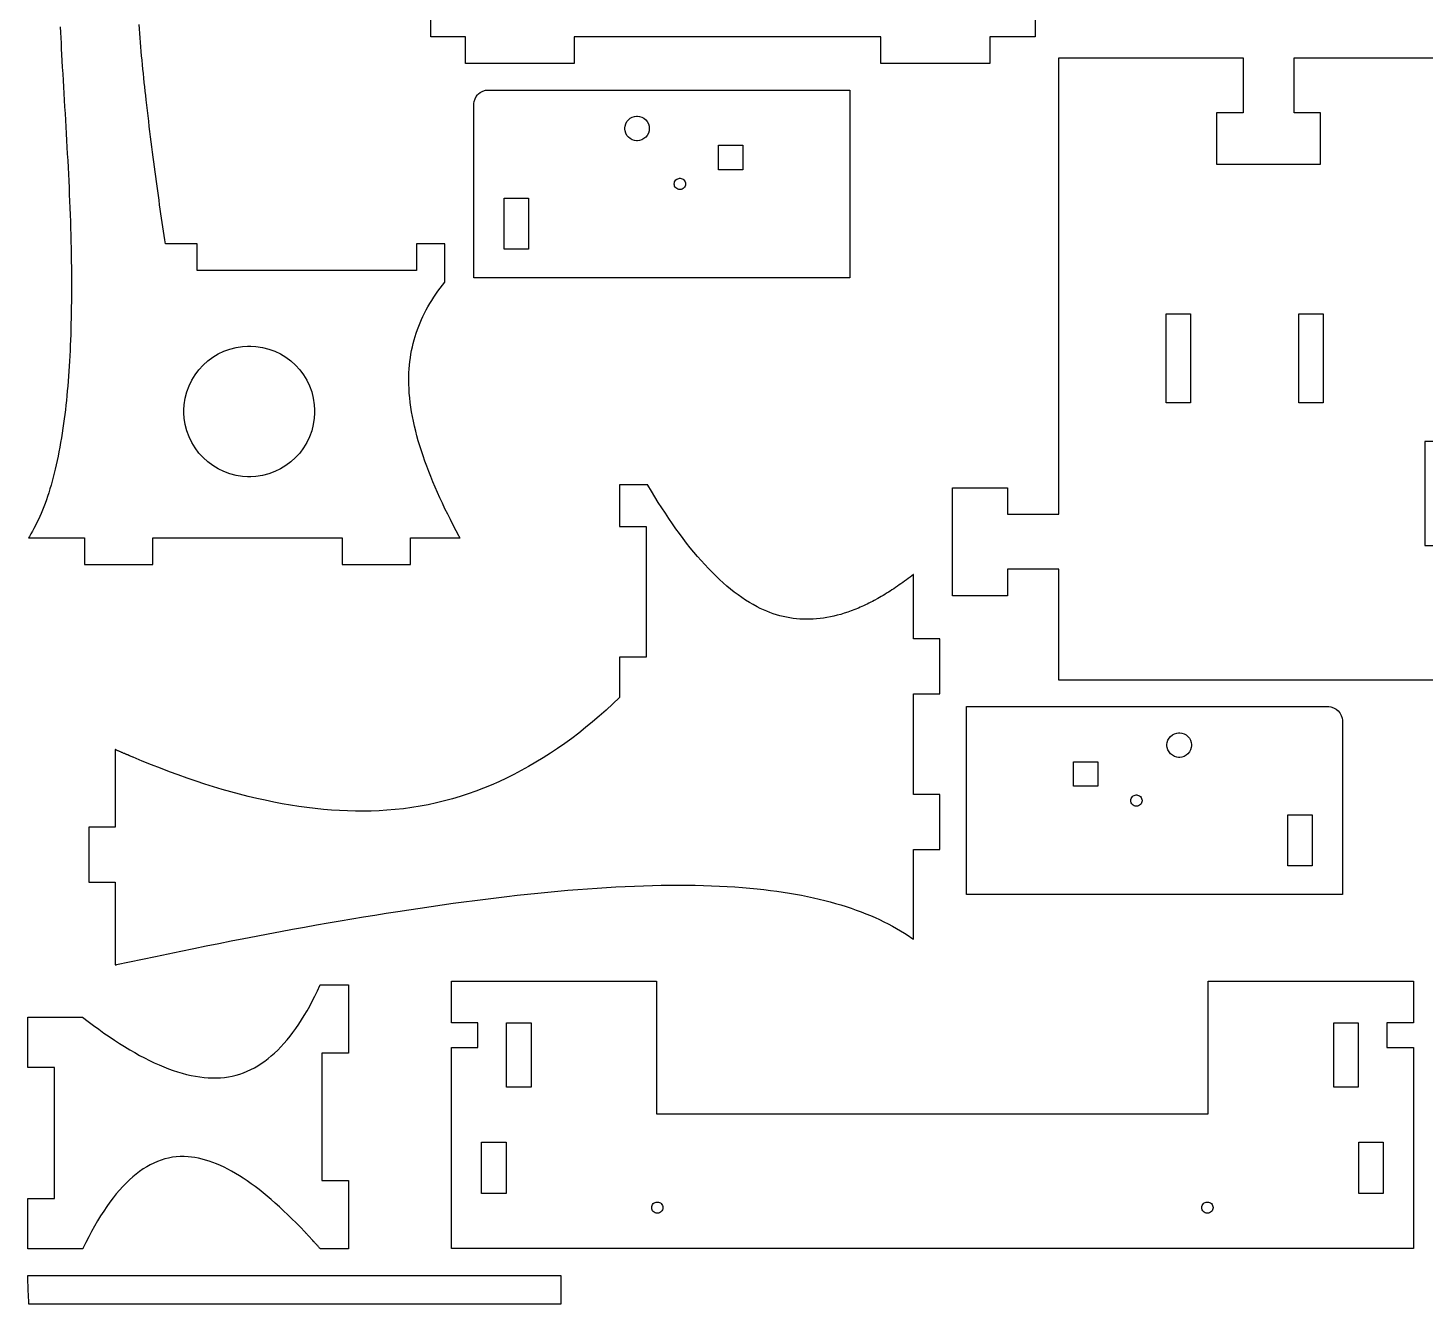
# Model space of a CAD drawing. Extents: x 0 to 272, y 0 to 398.
# Drawn here: x 0 to 105.3, y 5.3 to 101.5 of the extents above; entities that cross this region are included whole.
import ezdxf

# ---------------------------------------------------------------- set-up
doc = ezdxf.new("R2010")
doc.units = 0
doc.layers.get('0').update_dxf_attribs({"linetype": 'CONTINUOUS'})

msp = doc.modelspace()

# ---------------------------------------------------------------- linework, layer by layer
at = {"color": 0}
for points in [[(75.8904, 102.469), (75.8904, 100.791), (72.4804, 100.791), (72.4804, 98.791), (64.2804, 98.791), (64.2804, 100.791), (41.1664, 100.791), (41.1664, 98.791), (32.9664, 98.791), (32.9664, 100.791), (30.3493, 100.791), (30.3493, 103.94)], [(2.42936, 101.549), (2.44937, 101.14), (2.46935, 100.728), (2.49137, 100.313), (2.51335, 99.8961), (2.53635, 99.4763), (2.56435, 98.9919), (2.59136, 98.505), (2.62033, 98.015), (2.64839, 97.5225), (2.67736, 97.0275), (2.70736, 96.5303), (2.73639, 96.0311), (2.76535, 95.5299), (2.79536, 95.0271), (2.82437, 94.5226), (2.85439, 94.0168), (2.88336, 93.5099), (2.91135, 93.0018), (2.93935, 92.4929), (2.96733, 91.9835), (2.99436, 91.4733), (3.02138, 90.9631), (3.04633, 90.4525), (3.07135, 89.9421), (3.09538, 89.4317), (3.11735, 88.9218), (3.13938, 88.4125), (3.15935, 87.9037), (3.17839, 87.396), (3.19635, 86.8893), (3.21235, 86.3839), (3.22738, 85.8799), (3.24035, 85.3775), (3.25136, 84.8768), (3.26133, 84.3779), (3.26833, 83.8817), (3.27436, 83.4419), (3.27838, 83.0043), (3.28039, 82.569), (3.28136, 82.136), (3.28039, 81.7054), (3.27838, 81.2775), (3.27436, 80.8522), (3.26938, 80.4296), (3.26335, 80.0099), (3.25435, 79.5929), (3.24436, 79.1792), (3.23335, 78.7683), (3.22038, 78.3608), (3.20535, 77.9565), (3.18935, 77.5557), (3.17133, 77.1582), (3.15136, 76.7643), (3.13037, 76.374), (3.10736, 75.9875), (3.08236, 75.6047), (3.05533, 75.2261), (3.02735, 74.8514), (2.99735, 74.4808), (2.96539, 74.1143), (2.93138, 73.7522), (2.89638, 73.3943), (2.85835, 73.0411), (2.81933, 72.6925), (2.77838, 72.3485), (2.73535, 72.0092), (2.69038, 71.6746), (2.63835, 71.3026), (2.58333, 70.9367), (2.52533, 70.5767), (2.46533, 70.2228), (2.40338, 69.8747), (2.33936, 69.5331), (2.27235, 69.1972), (2.20335, 68.8675), (2.13238, 68.5439), (2.05838, 68.2263), (1.98236, 67.9149), (1.90435, 67.6094), (1.82335, 67.31), (1.74035, 67.0168), (1.65539, 66.7297), (1.56739, 66.4486), (1.47835, 66.1739), (1.38634, 65.9053), (1.29134, 65.6426), (1.19537, 65.3861), (1.09635, 65.136), (0.99533, 64.8918), (0.89236, 64.654), (0.78635, 64.4221), (0.67833, 64.1967), (0.56836, 63.9774), (0.45638, 63.7642), (0.34136, 63.5572), (0.22434, 63.3564), (0.10536, 63.1621), (0.03337, 63.0471), (0.03337, 63.0471), (4.26237, 63.0471), (4.26237, 61.0471), (9.41237, 61.0471), (9.41237, 63.0471), (23.6847, 63.0471), (23.6847, 61.0471), (28.8349, 61.0471), (28.8349, 63.0471), (32.5592, 63.0471), (32.5532, 63.0582), (32.5511, 63.0618), (32.5492, 63.0657), (32.5411, 63.0804), (32.5392, 63.0842), (32.5271, 63.1061), (32.5251, 63.11), (32.5151, 63.1282), (32.5132, 63.1321), (32.5032, 63.1504), (32.5013, 63.1542), (32.4972, 63.1615), (32.2713, 63.5829), (32.0511, 64.0022), (31.8371, 64.4189), (31.6293, 64.8335), (31.4275, 65.2453), (31.2322, 65.6547), (31.0432, 66.0615), (30.8608, 66.4658), (30.685, 66.8675), (30.516, 67.2664), (30.3536, 67.6626), (30.1985, 68.056), (30.0501, 68.4467), (29.909, 68.8343), (29.7751, 69.2193), (29.6485, 69.6013), (29.5294, 69.9803), (29.4178, 70.3561), (29.3139, 70.7292), (29.2176, 71.099), (29.1293, 71.4657), (29.0489, 71.8292), (28.9765, 72.1893), (28.9122, 72.5464), (28.8565, 72.9), (28.8089, 73.2503), (28.7697, 73.5972), (28.7392, 73.9404), (28.7172, 74.2806), (28.704, 74.6168), (28.6999, 74.9104), (28.7026, 75.2011), (28.7124, 75.489), (28.7289, 75.7742), (28.7522, 76.0567), (28.7822, 76.3364), (28.8193, 76.6135), (28.8628, 76.8879), (28.9129, 77.1597), (28.9697, 77.4292), (29.0329, 77.6958), (29.1026, 77.96), (29.1788, 78.2215), (29.2611, 78.4804), (29.35, 78.7372), (29.4451, 78.9914), (29.5465, 79.2431), (29.6539, 79.4925), (29.7675, 79.7393), (29.8872, 79.9839), (30.0128, 80.2261), (30.1444, 80.466), (30.2821, 80.7035), (30.4256, 80.9389), (30.5747, 81.1718), (30.7297, 81.4026), (30.8906, 81.6313), (31.0569, 81.8576), (31.229, 82.0819), (31.4067, 82.304), (31.4072, 82.3047), (31.4078, 82.3054), (31.4083, 82.3061), (31.4089, 82.3068), (31.4094, 82.3075), (31.41, 82.3082), (31.4104, 82.3089), (31.4111, 82.3096), (31.4117, 82.3103), (31.4122, 82.311), (31.4128, 82.3117), (31.4135, 82.3122), (31.4146, 82.3137), (31.4151, 82.3143), (31.4161, 82.3158), (31.4168, 82.3165), (31.4174, 82.3171), (31.4179, 82.3178), (31.419, 82.3193), (31.4196, 82.3197), (31.4213, 82.3219), (31.4218, 82.3226), (31.4225, 82.3233), (31.4229, 82.324), (31.4235, 82.3247), (31.4235, 85.1972), (29.2736, 85.1972), (29.2736, 83.1972), (12.759, 83.1972), (12.759, 85.1972), (10.3574, 85.1972), (10.3104, 85.5114), (10.2633, 85.829), (10.2154, 86.1501), (10.1683, 86.4746), (10.1194, 86.8026), (10.0713, 87.134), (10.0234, 87.4689), (9.97439, 87.8072), (9.92535, 88.1488), (9.87636, 88.4936), (9.82736, 88.8418), (9.77838, 89.1933), (9.72939, 89.5481), (9.68039, 89.906), (9.63135, 90.2672), (9.58236, 90.6315), (9.53336, 90.9992), (9.48438, 91.3699), (9.43539, 91.7437), (9.38639, 92.1207), (9.33735, 92.5008), (9.28939, 92.884), (9.24138, 93.2701), (9.19336, 93.6593), (9.14535, 94.0515), (9.09739, 94.4467), (9.05035, 94.8449), (9.00336, 95.2458), (8.95638, 95.6499), (8.91038, 96.0567), (8.87435, 96.3811), (8.83837, 96.7074), (8.80236, 97.0353), (8.76736, 97.3649), (8.73236, 97.6958), (8.69738, 98.0282), (8.66439, 98.3618), (8.63135, 98.6965), (8.59939, 99.0325), (8.56836, 99.369), (8.53737, 99.7065), (8.50836, 100.045), (8.48036, 100.384), (8.45335, 100.723), (8.42839, 101.063), (8.40435, 101.403), (8.38135, 101.743)], [(113.26, 52.3282), (77.6735, 52.3282), (77.6735, 60.6772), (73.8235, 60.6772), (73.8235, 58.6772), (69.6735, 58.6772), (69.6735, 66.8272), (73.8235, 66.8272), (73.8235, 64.8272), (77.6735, 64.8272), (77.6735, 99.2182), (91.5615, 99.2182), (91.5615, 95.0682), (89.5615, 95.0682), (89.5615, 91.2182), (89.5615, 91.2182), (97.4115, 91.2182), (97.4115, 95.0682), (95.4115, 95.0682), (95.4115, 99.2182), (113.26, 99.2182)], [(109.11, 70.3172), (105.26, 70.3172), (105.26, 62.4672), (109.11, 62.4672)]]:
    msp.add_lwpolyline(points, dxfattribs=at)
for points in [[(61.929, 96.791), (61.929, 82.6436), (33.6071, 82.6436), (33.6071, 95.7685), (33.6281, 95.9265), (33.689, 96.1272), (33.7881, 96.3122), (33.885, 96.4387), (33.9221, 96.476), (33.96, 96.5132), (34.0861, 96.6103), (34.271, 96.709), (34.4719, 96.77), (34.63, 96.791), (61.929, 96.791)], [(45.899, 94.8207), (45.946, 94.8207), (46.0861, 94.8018), (46.259, 94.7479), (46.416, 94.6626), (46.5531, 94.5496), (46.666, 94.4128), (46.7521, 94.2557), (46.8061, 94.0821), (46.824, 93.9422), (46.824, 93.8489), (46.8061, 93.7092), (46.7521, 93.5356), (46.666, 93.3785), (46.5531, 93.2415), (46.416, 93.1285), (46.259, 93.0432), (46.0861, 92.9893), (45.946, 92.9706), (45.8531, 92.9706), (45.7131, 92.9893), (45.539, 93.0432), (45.3821, 93.1285), (45.245, 93.2415), (45.1321, 93.3785), (45.0471, 93.5356), (44.9931, 93.7092), (44.974, 93.8489), (44.974, 93.9422), (44.9931, 94.0821), (45.0471, 94.2557), (45.1321, 94.4128), (45.245, 94.5496), (45.3821, 94.6626), (45.539, 94.7479), (45.7131, 94.8018), (45.8531, 94.8207), (45.899, 94.8207)], [(52.029, 92.6408), (53.879, 92.6408), (53.879, 90.791), (52.029, 90.791), (52.029, 92.6408)], [(49.126, 90.1408), (49.1471, 90.1408), (49.2121, 90.1321), (49.2911, 90.1074), (49.364, 90.0682), (49.4271, 90.0164), (49.4781, 89.9533), (49.5181, 89.8813), (49.5421, 89.8014), (49.5511, 89.7372), (49.5511, 89.6944), (49.5421, 89.6303), (49.5181, 89.5503), (49.4781, 89.4782), (49.4271, 89.4153), (49.364, 89.3633), (49.2911, 89.3242), (49.2121, 89.2996), (49.1471, 89.2907), (49.105, 89.2907), (49.04, 89.2996), (48.9611, 89.3242), (48.8881, 89.3633), (48.825, 89.4153), (48.7731, 89.4782), (48.734, 89.5503), (48.7101, 89.6303), (48.7011, 89.6944), (48.7011, 89.7372), (48.7101, 89.8014), (48.734, 89.8813), (48.7731, 89.9533), (48.825, 90.0164), (48.8881, 90.0682), (48.9611, 90.1074), (49.04, 90.1321), (49.105, 90.1408), (49.126, 90.1408)], [(35.88, 88.6436), (37.73, 88.6436), (37.73, 84.7935), (35.88, 84.7935), (35.88, 88.6436)], [(85.7615, 79.9272), (87.6115, 79.9272), (87.6115, 73.2203), (85.7615, 73.2203), (85.7615, 79.9272)], [(95.7615, 79.9272), (97.6115, 79.9272), (97.6115, 73.2203), (95.7615, 73.2203), (95.7615, 79.9272)], [(11.7548, 72.5742), (11.7548, 72.7), (11.7803, 73.0778), (11.8548, 73.5667), (11.9762, 74.0388), (12.1418, 74.4913), (12.3493, 74.9217), (12.596, 75.3278), (12.8794, 75.7068), (13.1972, 76.0567), (13.5471, 76.3746), (13.9261, 76.6581), (14.3322, 76.9047), (14.7628, 77.1121), (15.2153, 77.2776), (15.6872, 77.399), (16.1761, 77.4737), (16.5539, 77.4992), (16.8057, 77.4992), (17.1833, 77.4737), (17.6722, 77.399), (18.1443, 77.2776), (18.5968, 77.1121), (19.0272, 76.9047), (19.4335, 76.6581), (19.8126, 76.3746), (20.1622, 76.0567), (20.4801, 75.7068), (20.7636, 75.3278), (21.0104, 74.9217), (21.2178, 74.4913), (21.3833, 74.0388), (21.5047, 73.5667), (21.5793, 73.0778), (21.6047, 72.7), (21.6047, 72.4483), (21.5793, 72.0704), (21.5047, 71.5817), (21.3833, 71.1096), (21.2178, 70.6571), (21.0104, 70.2264), (20.7636, 69.8204), (20.4801, 69.4414), (20.1622, 69.0917), (19.8126, 68.7736), (19.4335, 68.4903), (19.0272, 68.2436), (18.5968, 68.0361), (18.1443, 67.8706), (17.6722, 67.7492), (17.1833, 67.6746), (16.8057, 67.6492), (16.5539, 67.6492), (16.1761, 67.6746), (15.6872, 67.7492), (15.2153, 67.8706), (14.7628, 68.0361), (14.3322, 68.2436), (13.9261, 68.4903), (13.5471, 68.7736), (13.1972, 69.0917), (12.8794, 69.4414), (12.596, 69.8204), (12.3493, 70.2264), (12.1418, 70.6571), (11.9762, 71.1096), (11.8548, 71.5817), (11.7803, 72.0704), (11.7548, 72.4483), (11.7548, 72.5742)], [(66.7282, 32.8025), (66.7282, 39.5654), (68.7282, 39.5654), (68.7282, 43.7154), (66.7282, 43.7154), (66.7282, 51.2865), (68.7282, 51.2865), (68.7282, 55.4365), (66.7282, 55.4365), (66.7282, 60.2904), (66.7242, 60.2885), (66.7161, 60.2825), (66.7111, 60.2794), (66.7092, 60.2756), (66.7042, 60.2725), (66.7001, 60.2704), (66.6962, 60.2654), (66.6922, 60.2635), (66.6842, 60.2575), (66.6792, 60.2544), (66.6771, 60.2506), (66.6721, 60.2475), (66.6682, 60.2456), (66.6642, 60.2406), (66.6601, 60.2385), (66.6561, 60.2354), (66.6522, 60.2325), (66.6471, 60.2285), (66.6392, 60.2225), (66.6351, 60.2206), (66.6313, 60.2156), (66.6272, 60.2135), (66.6222, 60.2106), (66.6201, 60.2075), (66.6111, 60.2004), (66.6071, 60.1975), (66.4701, 60.0925), (66.3342, 59.9885), (66.1972, 59.8865), (66.0611, 59.7865), (65.9242, 59.6885), (65.7882, 59.5906), (65.6532, 59.4956), (65.5171, 59.4006), (65.3822, 59.3085), (65.2461, 59.2175), (65.1111, 59.1285), (64.9772, 59.0404), (64.8411, 58.9544), (64.7071, 58.8715), (64.5722, 58.7894), (64.4382, 58.7085), (64.3042, 58.6294), (64.1701, 58.5525), (64.0361, 58.4775), (63.7701, 58.3294), (63.6361, 58.2604), (63.5042, 58.1904), (63.3711, 58.1244), (63.2392, 58.0585), (63.1061, 57.9956), (62.9742, 57.9335), (62.8422, 57.8725), (62.7111, 57.8144), (62.5792, 57.7594), (62.3111, 57.6475), (62.0461, 57.5454), (61.7811, 57.4504), (61.5171, 57.3635), (61.2532, 57.2835), (60.9901, 57.2115), (60.7292, 57.1465), (60.4682, 57.0894), (60.2092, 57.0404), (59.9492, 56.9994), (59.6911, 56.9656), (59.4342, 56.9394), (59.1771, 56.9215), (58.9211, 56.9115), (58.6672, 56.9085), (58.4132, 56.9154), (58.1601, 56.9294), (57.9072, 56.9525), (57.6561, 56.9815), (57.4042, 57.0204), (57.1542, 57.0654), (56.9061, 57.1206), (56.6571, 57.1835), (56.4101, 57.2544), (56.1642, 57.3335), (55.9182, 57.4215), (55.6742, 57.5185), (55.4292, 57.6225), (55.1861, 57.7354), (54.9432, 57.8575), (54.6542, 58.0135), (54.3682, 58.1794), (54.0811, 58.3594), (53.7961, 58.5475), (53.5111, 58.7475), (53.2282, 58.9585), (52.9461, 59.1825), (52.6661, 59.4144), (52.3851, 59.6585), (52.1061, 59.9115), (51.8282, 60.1775), (51.5501, 60.4504), (51.2742, 60.7354), (50.9992, 61.0294), (50.7242, 61.3335), (50.4521, 61.6475), (50.1781, 61.9725), (49.9071, 62.3044), (49.6361, 62.6475), (49.3671, 63.0025), (49.0971, 63.3635), (48.8292, 63.7344), (48.5632, 64.1135), (48.2961, 64.5025), (48.0311, 64.8994), (47.7671, 65.3044), (47.5032, 65.7206), (47.2401, 66.1435), (46.9792, 66.5754), (46.7182, 67.0154), (46.7171, 67.0185), (46.7171, 67.0206), (46.7161, 67.0206), (46.7161, 67.0215), (46.7142, 67.0244), (46.7131, 67.0256), (46.7111, 67.0275), (46.7111, 67.0285), (46.7101, 67.0296), (46.7092, 67.0315), (46.7092, 67.0335), (46.7061, 67.0365), (46.7042, 67.0394), (46.7042, 67.0404), (46.7032, 67.0404), (46.7032, 67.0425), (46.7021, 67.0454), (46.7001, 67.0465), (46.7001, 67.0475), (46.6992, 67.0494), (46.6992, 67.0506), (46.6961, 67.0525), (46.6961, 67.0544), (44.5782, 67.0544), (44.5782, 63.9154), (46.5782, 63.9154), (46.5782, 54.0654), (44.5782, 54.0654), (44.5782, 51.0104), (44.0751, 50.5354), (43.5682, 50.0714), (43.0571, 49.6204), (42.5432, 49.1825), (42.0251, 48.7544), (41.5032, 48.3425), (40.9771, 47.9404), (40.4461, 47.5544), (39.9111, 47.1794), (39.3721, 46.8185), (38.8311, 46.4704), (38.2842, 46.1354), (37.7321, 45.8144), (37.1781, 45.5075), (36.6181, 45.2135), (36.054, 44.9335), (35.4851, 44.6704), (34.9131, 44.4185), (34.3351, 44.1825), (33.7531, 43.9585), (33.1671, 43.7525), (32.5771, 43.5604), (31.9811, 43.3825), (31.3811, 43.2204), (30.7751, 43.0724), (30.1661, 42.9404), (29.5501, 42.8244), (28.9311, 42.7225), (28.3061, 42.6385), (27.6761, 42.5704), (27.0421, 42.5154), (26.4581, 42.4794), (25.8711, 42.4575), (25.279, 42.4474), (24.6831, 42.4504), (24.084, 42.4654), (23.4801, 42.4925), (22.8731, 42.5325), (22.2621, 42.5835), (21.6471, 42.6475), (21.0281, 42.7225), (20.4061, 42.8085), (19.7801, 42.9085), (19.15, 43.0175), (18.5171, 43.1394), (17.8801, 43.2714), (17.2401, 43.4144), (16.5961, 43.5685), (15.9501, 43.7344), (15.2992, 43.9085), (14.6451, 44.0954), (13.9881, 44.2925), (13.3281, 44.4994), (12.6641, 44.7154), (11.9981, 44.9435), (11.3281, 45.1794), (10.6551, 45.4275), (9.97906, 45.6835), (9.30007, 45.9475), (8.61806, 46.2244), (7.93408, 46.5094), (7.89208, 46.5275), (7.85004, 46.5435), (7.76708, 46.5785), (7.72607, 46.5965), (7.68408, 46.6144), (7.64307, 46.6314), (7.60107, 46.6494), (7.51807, 46.6854), (7.47607, 46.7035), (7.43506, 46.7215), (7.39307, 46.7385), (7.35107, 46.7564), (7.26807, 46.7925), (7.22607, 46.8104), (7.18506, 46.8285), (7.14307, 46.8475), (7.10107, 46.8654), (7.05908, 46.8844), (7.01807, 46.9025), (6.93408, 46.9385), (6.89208, 46.9564), (6.80908, 46.9935), (6.76708, 47.0114), (6.68306, 47.0475), (6.68007, 47.0504), (6.67606, 47.0525), (6.66906, 47.0544), (6.66607, 47.0565), (6.66206, 47.0585), (6.65907, 47.0585), (6.65506, 47.0615), (6.65207, 47.0635), (6.64806, 47.0644), (6.64507, 47.0654), (6.64106, 47.0675), (6.63807, 47.0704), (6.63406, 47.0704), (6.62706, 47.0725), (6.62408, 47.0754), (6.61708, 47.0785), (6.61307, 47.0794), (6.61008, 47.0814), (6.60607, 47.0835), (6.60206, 47.0835), (6.59907, 47.0865), (6.59608, 47.0885), (6.59207, 47.0894), (6.58507, 47.0925), (6.58106, 47.0935), (6.57807, 47.0954), (6.57807, 41.2504), (4.57807, 41.2504), (4.57807, 37.1004), (6.57807, 37.1004), (6.57807, 30.8654), (6.5841, 30.8685), (6.58708, 30.8685), (6.59907, 30.8704), (6.60206, 30.8725), (6.60508, 30.8725), (6.62007, 30.8754), (6.62304, 30.8775), (6.63206, 30.8775), (6.63607, 30.8794), (6.64208, 30.8794), (6.65707, 30.8835), (6.66607, 30.8835), (6.66906, 30.8864), (7.65207, 31.0975), (8.63004, 31.3075), (9.60308, 31.5114), (10.5711, 31.7135), (11.5331, 31.9135), (12.4891, 32.1094), (13.4401, 32.3025), (14.3861, 32.4904), (15.3261, 32.6775), (16.2601, 32.8594), (17.1881, 33.0365), (18.1111, 33.2114), (19.0271, 33.3835), (19.9381, 33.5525), (20.8431, 33.7154), (21.7421, 33.8775), (22.6351, 34.0335), (23.5211, 34.1864), (24.4021, 34.3364), (25.2761, 34.4824), (26.1442, 34.6254), (27.0061, 34.7614), (27.8611, 34.8975), (28.7101, 35.0275), (29.5531, 35.1544), (30.3882, 35.2775), (31.2171, 35.3954), (32.0411, 35.5085), (32.8561, 35.6204), (33.6661, 35.7275), (34.4771, 35.8294), (35.2792, 35.9294), (36.0751, 36.0225), (36.864, 36.1114), (37.6451, 36.1974), (38.4182, 36.2775), (39.1821, 36.3525), (39.9411, 36.4224), (40.6892, 36.4894), (41.4292, 36.5504), (42.1632, 36.6044), (42.8861, 36.6575), (43.6032, 36.7024), (44.3101, 36.7435), (45.0092, 36.7775), (45.6992, 36.8094), (46.3811, 36.8335), (47.0531, 36.8525), (47.7171, 36.8654), (48.3711, 36.8775), (49.0171, 36.8794), (49.6542, 36.8775), (50.2811, 36.8704), (50.8992, 36.8544), (51.5092, 36.8364), (52.1071, 36.8115), (52.6961, 36.7825), (53.2771, 36.7454), (53.8471, 36.7024), (54.4071, 36.6544), (54.9592, 36.6004), (55.4601, 36.5454), (55.9542, 36.4844), (56.4411, 36.4204), (56.9201, 36.3504), (57.3892, 36.2754), (57.8522, 36.1954), (58.3042, 36.1114), (58.7522, 36.0204), (59.1892, 35.9275), (59.6201, 35.8294), (60.0422, 35.7254), (60.4561, 35.6154), (60.8611, 35.5044), (61.2611, 35.3864), (61.6521, 35.2644), (62.0361, 35.1364), (62.4111, 35.0044), (62.7792, 34.8685), (63.1401, 34.7275), (63.4921, 34.5835), (63.8382, 34.4344), (64.1751, 34.2775), (64.5061, 34.1204), (64.8282, 33.9575), (65.1451, 33.7885), (65.4521, 33.6154), (65.7522, 33.4404), (66.0461, 33.2585), (66.3321, 33.0724), (66.6101, 32.8835), (66.7282, 32.8025)], [(99.0497, 36.1808), (70.7282, 36.1808), (70.7282, 50.3282), (98.0289, 50.3282), (98.1914, 50.3064), (98.3932, 50.2436), (98.5758, 50.1446), (98.7349, 50.0133), (98.8663, 49.8542), (98.9653, 49.6714), (99.0279, 49.4697), (99.0497, 49.3074), (99.0497, 36.1808)], [(86.7581, 48.3579), (86.8046, 48.3579), (86.9444, 48.339), (87.1181, 48.2853), (87.2753, 48.2), (87.4121, 48.0871), (87.525, 47.9501), (87.6103, 47.7929), (87.6642, 47.6193), (87.6831, 47.4796), (87.6831, 47.3864), (87.6642, 47.2465), (87.6103, 47.0729), (87.525, 46.9157), (87.4121, 46.7789), (87.2753, 46.6657), (87.1181, 46.5804), (86.9444, 46.5268), (86.8046, 46.5079), (86.7114, 46.5079), (86.5717, 46.5268), (86.3981, 46.5804), (86.2408, 46.6657), (86.1039, 46.7789), (85.991, 46.9157), (85.9057, 47.0729), (85.8518, 47.2465), (85.8331, 47.3864), (85.8331, 47.4796), (85.8518, 47.6193), (85.9057, 47.7929), (85.991, 47.9501), (86.1039, 48.0871), (86.2408, 48.2), (86.3981, 48.2853), (86.5717, 48.339), (86.7114, 48.3579), (86.7581, 48.3579)], [(78.7779, 46.1782), (80.6279, 46.1782), (80.6279, 44.3279), (78.7779, 44.3279), (78.7779, 46.1782)], [(83.5313, 43.6782), (83.5528, 43.6782), (83.6168, 43.6696), (83.6968, 43.6447), (83.7689, 43.6054), (83.8318, 43.5536), (83.8837, 43.4908), (83.9229, 43.4186), (83.9476, 43.3386), (83.9564, 43.2746), (83.9564, 43.2318), (83.9476, 43.1675), (83.9229, 43.0878), (83.8837, 43.0154), (83.8318, 42.9526), (83.7689, 42.9007), (83.6968, 42.8614), (83.6168, 42.8368), (83.5528, 42.8279), (83.5099, 42.8279), (83.4457, 42.8368), (83.3658, 42.8614), (83.2936, 42.9007), (83.2308, 42.9526), (83.1789, 43.0154), (83.1397, 43.0878), (83.115, 43.1675), (83.1061, 43.2318), (83.1061, 43.2746), (83.115, 43.3386), (83.1397, 43.4186), (83.1789, 43.4908), (83.2308, 43.5536), (83.2936, 43.6054), (83.3658, 43.6447), (83.4457, 43.6696), (83.5099, 43.6782), (83.5313, 43.6782)], [(94.9276, 42.181), (96.7778, 42.181), (96.7778, 38.3307), (94.9276, 38.3307), (94.9276, 42.181)], [(88.9369, 19.6485), (88.9369, 29.6485), (104.402, 29.6485), (104.402, 26.4985), (102.402, 26.4985), (102.402, 24.6485), (104.402, 24.6485), (104.402, 9.50119), (31.9089, 9.50119), (31.9089, 24.6485), (33.9089, 24.6485), (33.9089, 26.4985), (31.9089, 26.4985), (31.9089, 29.6485), (47.3729, 29.6485), (47.3729, 19.6485), (88.9369, 19.6485)], [(22.019, 9.4866), (21.98, 9.53162), (21.94, 9.57563), (21.9011, 9.6186), (21.8621, 9.66363), (21.8231, 9.7066), (21.784, 9.7506), (21.745, 9.79362), (21.7071, 9.83664), (21.6681, 9.88162), (21.629, 9.92464), (21.59, 9.96664), (21.5511, 10.0096), (21.4731, 10.0957), (21.436, 10.1366), (21.3971, 10.1796), (21.319, 10.2636), (21.28, 10.3066), (21.2411, 10.3486), (21.204, 10.3897), (21.165, 10.4316), (21.126, 10.4716), (21.0871, 10.5136), (21.05, 10.5546), (21.011, 10.5957), (20.9721, 10.6366), (20.934, 10.6776), (20.895, 10.7176), (20.856, 10.7577), (20.536, 11.0936), (20.215, 11.4206), (19.8971, 11.7386), (19.58, 12.0456), (19.266, 12.3436), (18.9521, 12.6327), (18.641, 12.9136), (18.3331, 13.1826), (18.0261, 13.4427), (17.72, 13.6927), (17.416, 13.9317), (17.115, 14.1617), (16.816, 14.3817), (16.519, 14.5896), (16.2231, 14.7867), (15.93, 14.9746), (15.64, 15.1526), (15.351, 15.3176), (15.0631, 15.4717), (14.78, 15.6167), (14.4981, 15.7486), (14.2181, 15.8686), (13.94, 15.9786), (13.665, 16.0757), (13.391, 16.1617), (13.122, 16.2367), (12.854, 16.2996), (12.587, 16.3496), (12.325, 16.3867), (12.063, 16.4136), (11.765, 16.4276), (11.469, 16.4256), (11.177, 16.4057), (10.888, 16.3686), (10.602, 16.3167), (10.319, 16.2467), (10.038, 16.1607), (9.76101, 16.0576), (9.48703, 15.9396), (9.215, 15.8046), (8.947, 15.6557), (8.68099, 15.4886), (8.419, 15.3067), (8.15804, 15.1096), (7.90099, 14.8956), (7.64703, 14.6676), (7.39501, 14.4246), (7.14501, 14.1667), (6.90001, 13.8936), (6.65701, 13.6056), (6.41499, 13.3036), (6.176, 12.9856), (5.94, 12.6557), (5.70703, 12.3096), (5.47601, 11.9497), (5.24799, 11.5756), (5.02203, 11.1886), (4.79801, 10.7886), (4.57699, 10.3736), (4.359, 9.94564), (4.14301, 9.50364), (4.141, 9.50261), (4.141, 9.5006), (4.14003, 9.49864), (4.13803, 9.49664), (4.13803, 9.49561), (4.13699, 9.4936), (4.13699, 9.49262), (4.13601, 9.49164), (4.13601, 9.48964), (4.134, 9.48861), (4.134, 9.48563), (4.13303, 9.48264), (4.13103, 9.48161), (4.13103, 9.48062), (4.12999, 9.47863), (4.12999, 9.47765), (4.12901, 9.47564), (4.12901, 9.47461), (4.12701, 9.47364), (4.12701, 9.47162), (4.12603, 9.47065), (4.12603, 9.46864), (4.125, 9.46761), (4.125, 9.46664), (4.12299, 9.46463), (4.12299, 9.4636), (4.12201, 9.46164), (0, 9.46164), (0, 13.2756), (2, 13.2756), (2, 23.1257), (0, 23.1257), (0, 26.9417), (4.10101, 26.9417), (4.12001, 26.9246), (4.52701, 26.6117), (4.93001, 26.3107), (5.33203, 26.0176), (5.727, 25.7356), (6.12201, 25.4636), (6.51303, 25.2007), (6.90099, 24.9497), (7.28401, 24.7096), (7.66601, 24.4807), (8.04303, 24.2607), (8.41803, 24.0526), (8.78803, 23.8567), (9.155, 23.6717), (9.51899, 23.4967), (9.87901, 23.3357), (10.234, 23.1857), (10.587, 23.0467), (10.936, 22.9207), (11.282, 22.8067), (11.622, 22.7036), (11.959, 22.6146), (12.293, 22.5386), (12.622, 22.4736), (12.947, 22.4217), (13.269, 22.3847), (13.586, 22.3596), (13.8981, 22.3467), (14.2071, 22.3486), (14.511, 22.3636), (14.811, 22.3926), (15.106, 22.4357), (15.3981, 22.4917), (15.686, 22.5617), (15.969, 22.6467), (16.2481, 22.7457), (16.5231, 22.8567), (16.794, 22.9817), (17.061, 23.1207), (17.325, 23.2717), (17.584, 23.4367), (17.84, 23.6146), (18.091, 23.8046), (18.3381, 24.0097), (18.5831, 24.2247), (18.8231, 24.4536), (19.059, 24.6957), (19.2931, 24.9486), (19.5221, 25.2146), (19.7481, 25.4926), (19.97, 25.7826), (20.19, 26.0846), (20.405, 26.3986), (20.6161, 26.7236), (20.825, 27.0596), (21.03, 27.4076), (21.231, 27.7676), (21.43, 28.1386), (21.626, 28.5207), (21.8181, 28.9136), (22.006, 29.3176), (22.0081, 29.3186), (22.0081, 29.3207), (22.009, 29.3236), (22.011, 29.3247), (22.011, 29.3276), (22.0121, 29.3286), (22.0131, 29.3317), (22.0131, 29.3326), (22.015, 29.3346), (22.015, 29.3357), (22.0161, 29.3367), (22.0181, 29.3426), (22.019, 29.3436), (22.02, 29.3467), (22.02, 29.3486), (22.0221, 29.3497), (22.0221, 29.3507), (22.0231, 29.3526), (22.025, 29.3557), (22.025, 29.3567), (22.0261, 29.3596), (22.0271, 29.3607), (24.15, 29.3607), (24.15, 24.2107), (22.15, 24.2107), (22.15, 14.6117), (24.15, 14.6117), (24.15, 9.46164), (22.041, 9.46164), (22.019, 9.4866)], [(36.0589, 26.4985), (37.909, 26.4985), (37.909, 21.6485), (36.0589, 21.6485), (36.0589, 26.4985)], [(98.4017, 26.4985), (100.252, 26.4985), (100.252, 21.6485), (98.4017, 21.6485), (98.4017, 26.4985)], [(34.18, 17.4985), (36.031, 17.4985), (36.031, 13.6483), (34.18, 13.6483), (34.18, 17.4985)], [(100.28, 17.4985), (102.13, 17.4985), (102.13, 13.6483), (100.28, 13.6483), (100.28, 17.4985)], [(47.4269, 12.151), (47.405, 12.151), (47.341, 12.1598), (47.261, 12.1845), (47.189, 12.2237), (47.126, 12.2755), (47.075, 12.3385), (47.035, 12.4106), (47.011, 12.4905), (47.0019, 12.5547), (47.0019, 12.5974), (47.011, 12.6617), (47.035, 12.7416), (47.075, 12.8137), (47.126, 12.8766), (47.189, 12.9285), (47.261, 12.9677), (47.341, 12.9924), (47.405, 13.0012), (47.4479, 13.0012), (47.5125, 12.9924), (47.5922, 12.9677), (47.6644, 12.9285), (47.7274, 12.8766), (47.7793, 12.8137), (47.8185, 12.7416), (47.8432, 12.6617), (47.8518, 12.5974), (47.8518, 12.5547), (47.8432, 12.4905), (47.8185, 12.4106), (47.7793, 12.3385), (47.7274, 12.2755), (47.6644, 12.2237), (47.5922, 12.1845), (47.5125, 12.1598), (47.4479, 12.151), (47.4269, 12.151)], [(88.8832, 12.151), (88.8617, 12.151), (88.7976, 12.1598), (88.7178, 12.1845), (88.6456, 12.2237), (88.5826, 12.2755), (88.5308, 12.3385), (88.4914, 12.4106), (88.4667, 12.4905), (88.4581, 12.5547), (88.4581, 12.5974), (88.4667, 12.6617), (88.4914, 12.7416), (88.5308, 12.8137), (88.5826, 12.8766), (88.6456, 12.9285), (88.7178, 12.9677), (88.7976, 12.9924), (88.8617, 13.0012), (88.9046, 13.0012), (88.9688, 12.9924), (89.0485, 12.9677), (89.1208, 12.9285), (89.1838, 12.8766), (89.2356, 12.8137), (89.2749, 12.7416), (89.2996, 12.6617), (89.3081, 12.5974), (89.3081, 12.5547), (89.2996, 12.4905), (89.2749, 12.4106), (89.2356, 12.3385), (89.1838, 12.2755), (89.1208, 12.2237), (89.0485, 12.1845), (88.9688, 12.1598), (88.9046, 12.151), (88.8832, 12.151)], [(40.1506, 7.46164), (40.1506, 5.31158), (0.0721, 5.31158), (0.05962, 5.4905), (0.01693, 6.38596), (0.00005, 7.28228), (0.00043, 7.46164), (40.1506, 7.46164)]]:
    msp.add_lwpolyline(points, close=True, dxfattribs=at)

doc.saveas('drawing.dxf')
